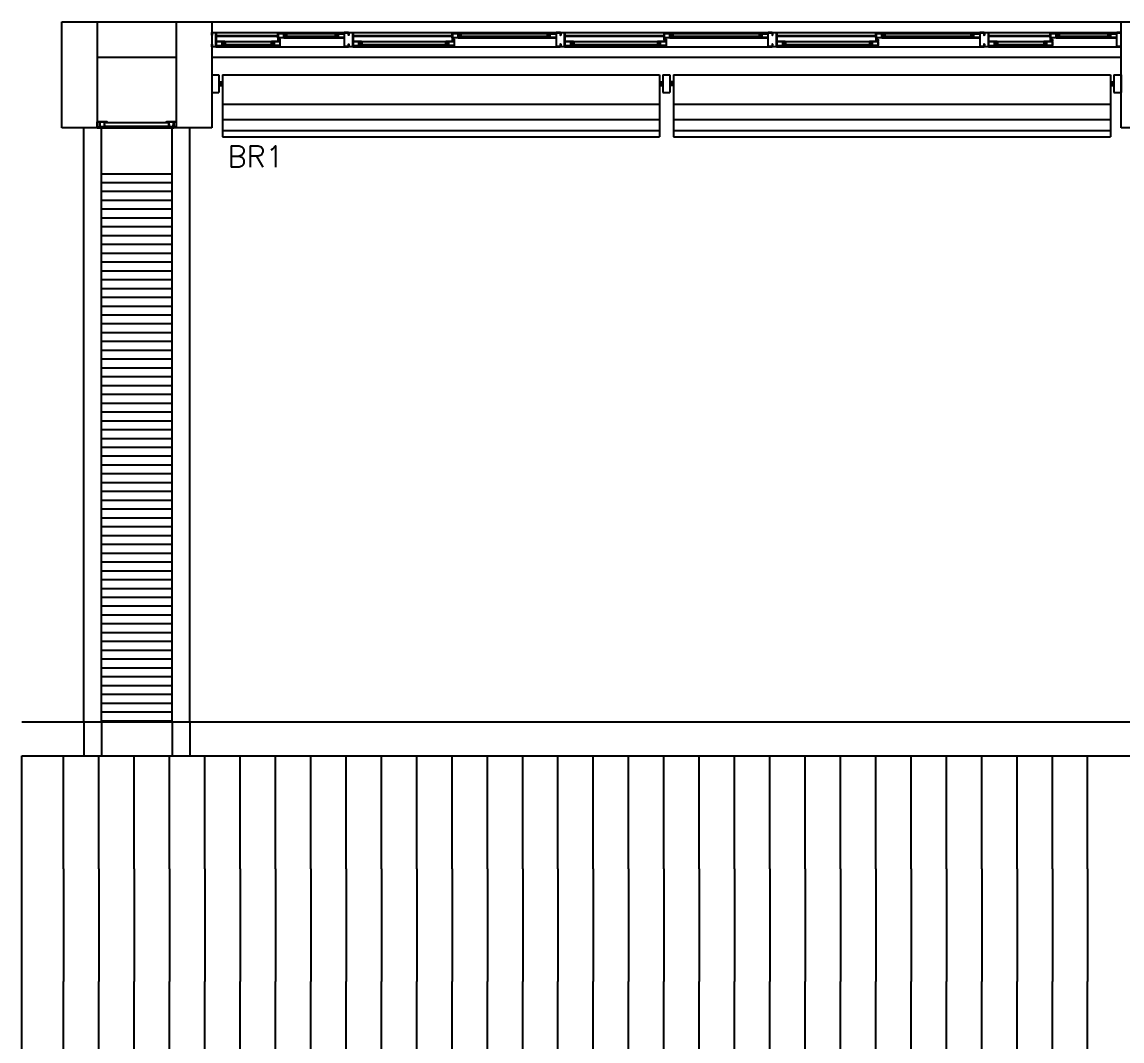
# Model space of a CAD drawing. Header units: millimetres. Extents: x 2686 to 2939, y 1294 to 1441.
# Drawn here: x 2748.05 to 2754.28, y 1326.75 to 1332.52 of the extents above; entities that cross this region are included whole.
import ezdxf

# ---------------------------------------------------------------- set-up
doc = ezdxf.new("R2010")
doc.units = ezdxf.units.MM
doc.linetypes.add('HIDDEN', pattern=[0.375, 0.25, -0.125])
for name, color, linetype in [('AR-ALV', 2, 'Continuous'), ('AR-BRISES', 1, 'Continuous'), ('AR-COB VISTA 02', 1, 'Continuous'), ('AR-COB-V1', 1, 'Continuous'), ('AR-COB-V2', 1, 'Continuous'), ('AR-COB-V3', 1, 'Continuous'), ('AR-COB-V4', 1, 'Continuous'), ('AR-ESQ', 1, 'Continuous'), ('AR-ESTC', 3, 'Continuous'), ('AR-PEITORIL', 1, 'Continuous'), ('AR-PISO', 1, 'Continuous'), ('AR-PROJ', 1, 'HIDDEN'), ('BR-LINHAS', 1, 'Continuous'), ('BR-MONTANTE', 242, 'Continuous'), ('BR-PAINEL', 1, 'Continuous'), ('BR-SUPORTE', 1, 'Continuous'), ('BR-TEXTO', 2, 'Continuous'), ('DT-ESQ-BAGUETE-C', 1, 'Continuous'), ('DT-ESQ-BAGUETE-V', 1, 'Continuous'), ('DT-ESQ-CHAPA DOBRADA-V', 1, 'Continuous'), ('DT-ESQ-PERFIL CADEIRA-C', 2, 'Continuous'), ('DT-ESQ-PERFIL CADEIRA-V', 2, 'Continuous'), ('DT-ESQ-PERFIL U SIMPLES-C', 2, 'Continuous'), ('DT-ESQ-PERFIL U-C', 2, 'Continuous'), ('DT-ESQ-PERFIL U-V', 1, 'Continuous'), ('DT-ESQ-VENEZIANA-C', 1, 'Continuous'), ('DT-ESQ-VENEZIANA-V', 1, 'Continuous'), ('DT-ESQ-VIDRO-C', 2, 'Continuous'), ('DT-TXTMOD', 1, 'Continuous'), ('insercao', 4, 'Continuous')]:
    doc.layers.add(name, color=color, linetype=linetype)
doc.styles.add('S10', font='simplex.shx', dxfattribs={"height": 0.1})
doc.styles.add('S12', font='simplex.shx', dxfattribs={"width": 1.1, "height": 0.12})

# ---------------------------------------------------------------- blocks, each defined once
blk = doc.blocks.new('DET-GS-COBERTURA')
at = {"layer": 'AR-COB VISTA 02', "color": 2}
for p, q in [((204.7534, -517.1876), (204.7534, -516.5485)), ((204.9534, -517.1876), (204.9534, -516.5485)), ((205.1534, -517.1876), (205.1534, -516.5485)), ((205.3534, -517.1876), (205.3534, -516.5485)), ((205.5534, -517.1876), (205.5534, -516.5485)), ((205.7534, -517.1876), (205.7534, -516.5485)), ((205.9534, -517.1876), (205.9534, -516.5485)), ((206.1534, -517.1876), (206.1534, -516.5485)), ((206.3534, -517.1876), (206.3534, -516.5485)), ((206.5534, -517.1876), (206.5534, -516.5485)), ((206.7534, -517.1876), (206.7534, -516.5485)), ((206.9534, -517.1876), (206.9534, -516.5485)), ((207.1534, -517.1876), (207.1534, -516.5485)), ((207.3534, -517.1876), (207.3534, -516.5485)), ((207.5534, -517.1876), (207.5534, -516.5485)), ((207.7534, -517.1876), (207.7534, -516.5485)), ((207.7534, -517.1876), (207.7534, -516.5485)), ((207.9534, -517.1876), (207.9534, -516.5485)), ((208.1534, -517.1876), (208.1534, -516.5485)), ((208.3534, -517.1876), (208.3534, -516.5485)), ((208.5534, -517.1876), (208.5534, -516.5485)), ((208.7534, -517.1876), (208.7534, -516.5485)), ((208.9534, -517.1876), (208.9534, -516.5485)), ((209.1534, -517.1876), (209.1534, -516.5485)), ((209.3534, -517.1876), (209.3534, -516.5485)), ((209.5534, -517.1876), (209.5534, -516.5485)), ((209.7534, -517.1876), (209.7534, -516.5485)), ((209.9534, -517.1876), (209.9534, -516.5485)), ((210.1534, -517.1876), (210.1534, -516.5485)), ((210.3534, -517.1876), (210.3534, -516.5485)), ((210.5534, -517.1876), (210.5534, -516.5485))]:
    blk.add_line(p, q, dxfattribs=at)
at = {"layer": 'AR-COB VISTA 02'}
blk.add_line((207.7534, -517.1876), (207.7534, -517.8267), dxfattribs=at)
at = {"layer": 'AR-COB-V1'}
blk.add_line((204.5176, -516.5485), (211.8176, -516.5485), dxfattribs=at)
at = {"layer": 'AR-COB-V2'}
blk.add_line((204.5176, -520.3831), (204.5176, -516.5485), dxfattribs=at)
at = {"layer": 'AR-COB-V3'}
for p, q in [((204.7534, -517.1876), (204.7534, -517.8267)), ((204.9534, -517.1876), (204.9534, -517.8267)), ((205.1534, -517.1876), (205.1534, -517.8267)), ((205.3534, -517.1876), (205.3534, -517.8267)), ((205.5534, -517.1876), (205.5534, -517.8267)), ((205.7534, -517.1876), (205.7534, -517.8267)), ((205.9534, -517.1876), (205.9534, -517.8267)), ((206.1534, -517.1876), (206.1534, -517.8267)), ((206.3534, -517.1876), (206.3534, -517.8267)), ((206.5534, -517.1876), (206.5534, -517.8267)), ((206.7534, -517.1876), (206.7534, -517.8267)), ((206.9534, -517.1876), (206.9534, -517.8267)), ((207.1534, -517.1876), (207.1534, -517.8267)), ((207.3534, -517.1876), (207.3534, -517.8267)), ((207.5534, -517.1876), (207.5534, -517.8267)), ((207.7534, -517.1876), (207.7534, -517.8267)), ((207.9534, -517.1876), (207.9534, -517.8267)), ((208.1534, -517.1876), (208.1534, -517.8267)), ((208.3534, -517.1876), (208.3534, -517.8267)), ((208.5534, -517.1876), (208.5534, -517.8267)), ((208.7534, -517.1876), (208.7534, -517.8267)), ((208.9534, -517.1876), (208.9534, -517.8267)), ((209.1534, -517.1876), (209.1534, -517.8267)), ((209.3534, -517.1876), (209.3534, -517.8267)), ((209.5534, -517.1876), (209.5534, -517.8267)), ((209.7534, -517.1876), (209.7534, -517.8267)), ((209.9534, -517.1876), (209.9534, -517.8267)), ((210.1534, -517.1876), (210.1534, -517.8267)), ((210.3534, -517.1876), (210.3534, -517.8267)), ((210.5534, -517.1876), (210.5534, -517.8267))]:
    blk.add_line(p, q, dxfattribs=at)
at = {"layer": 'AR-COB-V4'}
for p, q in [((204.7534, -518.4658), (204.7534, -517.8267)), ((204.9534, -518.4658), (204.9534, -517.8267)), ((205.1534, -518.4658), (205.1534, -517.8267)), ((205.3534, -518.4658), (205.3534, -517.8267)), ((205.5534, -518.4658), (205.5534, -517.8267)), ((205.7534, -518.4658), (205.7534, -517.8267)), ((205.9534, -518.4658), (205.9534, -517.8267)), ((206.1534, -518.4658), (206.1534, -517.8267)), ((206.3534, -518.4658), (206.3534, -517.8267)), ((206.5534, -518.4658), (206.5534, -517.8267)), ((206.7534, -518.4658), (206.7534, -517.8267)), ((206.9534, -518.4658), (206.9534, -517.8267)), ((207.1534, -518.4658), (207.1534, -517.8267)), ((207.3534, -518.4658), (207.3534, -517.8267)), ((207.5534, -518.4658), (207.5534, -517.8267)), ((207.7534, -518.4658), (207.7534, -517.8267)), ((207.7534, -518.4658), (207.7534, -517.8267)), ((207.9534, -518.4658), (207.9534, -517.8267)), ((208.1534, -518.4658), (208.1534, -517.8267)), ((208.3534, -518.4658), (208.3534, -517.8267)), ((208.5534, -518.4658), (208.5534, -517.8267)), ((208.7534, -518.4658), (208.7534, -517.8267)), ((208.9534, -518.4658), (208.9534, -517.8267)), ((209.1534, -518.4658), (209.1534, -517.8267)), ((209.3534, -518.4658), (209.3534, -517.8267)), ((209.5534, -518.4658), (209.5534, -517.8267)), ((209.7534, -518.4658), (209.7534, -517.8267)), ((209.9534, -518.4658), (209.9534, -517.8267)), ((210.1534, -518.4658), (210.1534, -517.8267)), ((210.3534, -518.4658), (210.3534, -517.8267)), ((210.5534, -518.4658), (210.5534, -517.8267))]:
    blk.add_line(p, q, dxfattribs=at)
at = {"layer": 'AR-PISO', "linetype": 'Continuous'}
for p, q in [((204.8676, -516.3577), (204.8676, -512.9889)), ((205.4676, -512.9889), (204.8676, -512.9889)), ((204.9676, -516.3577), (204.9676, -512.9889)), ((205.3676, -516.3577), (205.3676, -512.9889)), ((205.4676, -516.3577), (205.4676, -512.9889)), ((204.9676, -513.2485), (205.3676, -513.2485)), ((204.9676, -513.2985), (205.3676, -513.2985)), ((204.9676, -513.3485), (205.3676, -513.3485)), ((204.9676, -513.3985), (205.3676, -513.3985)), ((204.9676, -513.4485), (205.3676, -513.4485)), ((204.9676, -513.4985), (205.3676, -513.4985)), ((204.9676, -513.5485), (205.3676, -513.5485)), ((204.9676, -513.5985), (205.3676, -513.5985)), ((204.9676, -513.6485), (205.3676, -513.6485)), ((204.9676, -513.6985), (205.3676, -513.6985)), ((204.9676, -513.7485), (205.3676, -513.7485)), ((204.9676, -513.7985), (205.3676, -513.7985)), ((204.9676, -513.8485), (205.3676, -513.8485)), ((204.9676, -513.8985), (205.3676, -513.8985)), ((204.9676, -513.9485), (205.3676, -513.9485)), ((204.9676, -513.9985), (205.3676, -513.9985)), ((204.9676, -514.0485), (205.3676, -514.0485)), ((204.9676, -514.0985), (205.3676, -514.0985)), ((204.9676, -514.1485), (205.3676, -514.1485)), ((204.9676, -514.1985), (205.3676, -514.1985)), ((204.9676, -514.2485), (205.3676, -514.2485)), ((204.9676, -514.2985), (205.3676, -514.2985)), ((204.9676, -514.3485), (205.3676, -514.3485)), ((204.9676, -514.3985), (205.3676, -514.3985)), ((204.9676, -514.4485), (205.3676, -514.4485)), ((204.9676, -514.4985), (205.3676, -514.4985)), ((204.9676, -514.5485), (205.3676, -514.5485)), ((204.9676, -514.5985), (205.3676, -514.5985)), ((204.9676, -514.6485), (205.3676, -514.6485)), ((204.9676, -514.6985), (205.3676, -514.6985)), ((204.9676, -514.7485), (205.3676, -514.7485)), ((204.9676, -514.7985), (205.3676, -514.7985)), ((204.9676, -514.8485), (205.3676, -514.8485)), ((204.9676, -514.8985), (205.3676, -514.8985)), ((204.9676, -514.9485), (205.3676, -514.9485)), ((204.9676, -514.9985), (205.3676, -514.9985)), ((204.9676, -515.0485), (205.3676, -515.0485)), ((204.9676, -515.0985), (205.3676, -515.0985)), ((204.9676, -515.1485), (205.3676, -515.1485)), ((204.9676, -515.1985), (205.3676, -515.1985)), ((204.9676, -515.2485), (205.3676, -515.2485)), ((204.9676, -515.2985), (205.3676, -515.2985)), ((204.9676, -515.3485), (205.3676, -515.3485)), ((204.9676, -515.3985), (205.3676, -515.3985)), ((204.9676, -515.4485), (205.3676, -515.4485)), ((204.9676, -515.4985), (205.3676, -515.4985)), ((204.9676, -515.5485), (205.3676, -515.5485)), ((204.9676, -515.5985), (205.3676, -515.5985)), ((204.9676, -515.6485), (205.3676, -515.6485)), ((204.9676, -515.6485), (205.3676, -515.6485)), ((204.9676, -515.6985), (205.3676, -515.6985)), ((204.9676, -515.6985), (205.3676, -515.6985)), ((204.9676, -515.7485), (205.3676, -515.7485)), ((204.9676, -515.7985), (205.3676, -515.7985)), ((204.9676, -515.8485), (205.3676, -515.8485)), ((204.9676, -515.8985), (205.3676, -515.8985)), ((204.9676, -515.9485), (205.3676, -515.9485)), ((204.9676, -515.9985), (205.3676, -515.9985)), ((204.9676, -516.0485), (205.3676, -516.0485)), ((204.9676, -516.0985), (205.3676, -516.0985)), ((204.9676, -516.1485), (205.3676, -516.1485)), ((204.9676, -516.1985), (205.3676, -516.1985)), ((204.9676, -516.2485), (205.3676, -516.2485)), ((204.9676, -516.2985), (205.3676, -516.2985)), ((211.8176, -516.3577), (204.5176, -516.3577)), ((204.9676, -516.3485), (205.3676, -516.3485))]:
    blk.add_line(p, q, dxfattribs=at)
at = {"layer": 'AR-PROJ'}
for p, q in [((204.8676, -516.3577), (204.8676, -516.5485)), ((204.9676, -516.3577), (204.9676, -516.5485)), ((205.3676, -516.3577), (205.3676, -516.5485)), ((205.4676, -516.3577), (205.4676, -516.5485))]:
    blk.add_line(p, q, dxfattribs=at)
blk = doc.blocks.new('EF40-P')
at = {"layer": 'DT-ESQ-BAGUETE-C', "ltscale": 0.1}
for points in [[(0.0735, -0.125), (0.06, -0.125), (0.06, -0.1235), (0.073, -0.1235, 0.414214), (0.0735, -0.123), (0.0735, -0.112, 0.414214), (0.073, -0.1115), (0.06, -0.1115), (0.06, -0.11), (0.0735, -0.11, -0.414214), (0.075, -0.1115), (0.075, -0.1235, -0.414214)], [(0.339, -0.125), (0.3525, -0.125), (0.3525, -0.1235), (0.3395, -0.1235, -0.414214), (0.339, -0.123), (0.339, -0.112, -0.414214), (0.3395, -0.1115), (0.3525, -0.1115), (0.3525, -0.11), (0.339, -0.11, 0.414214), (0.3375, -0.1115), (0.3375, -0.1235, 0.414214)], [(0.4225, -0.08), (0.409, -0.08), (0.409, -0.0785), (0.422, -0.0785, 0.414214), (0.4225, -0.078), (0.4225, -0.067, 0.414214), (0.422, -0.0665), (0.409, -0.0665), (0.409, -0.065), (0.4225, -0.065, -0.414214), (0.424, -0.0665), (0.424, -0.0785, -0.414214)], [(0.7015, -0.08), (0.715, -0.08), (0.715, -0.0785), (0.702, -0.0785, -0.414214), (0.7015, -0.078), (0.7015, -0.067, -0.414214), (0.702, -0.0665), (0.715, -0.0665), (0.715, -0.065), (0.7015, -0.065, 0.414214), (0.7, -0.0665), (0.7, -0.0785, 0.414214)], [(0.8485, -0.125), (0.835, -0.125), (0.835, -0.1235), (0.848, -0.1235, 0.414214), (0.8485, -0.123), (0.8485, -0.112, 0.414214), (0.848, -0.1115), (0.835, -0.1115), (0.835, -0.11), (0.8485, -0.11, -0.414214), (0.85, -0.1115), (0.85, -0.1235, -0.414214)], [(1.3265, -0.125), (1.34, -0.125), (1.34, -0.1235), (1.327, -0.1235, -0.414214), (1.3265, -0.123), (1.3265, -0.112, -0.414214), (1.327, -0.1115), (1.34, -0.1115), (1.34, -0.11), (1.3265, -0.11, 0.414214), (1.325, -0.1115), (1.325, -0.1235, 0.414214)], [(1.41, -0.08), (1.3965, -0.08), (1.3965, -0.0785), (1.4095, -0.0785, 0.414214), (1.41, -0.078), (1.41, -0.067, 0.414214), (1.4095, -0.0665), (1.3965, -0.0665), (1.3965, -0.065), (1.41, -0.065, -0.414214), (1.4115, -0.0665), (1.4115, -0.0785, -0.414214)], [(1.9015, -0.08), (1.915, -0.08), (1.915, -0.0785), (1.902, -0.0785, -0.414214), (1.9015, -0.078), (1.9015, -0.067, -0.414214), (1.902, -0.0665), (1.915, -0.0665), (1.915, -0.065), (1.9015, -0.065, 0.414214), (1.9, -0.0665), (1.9, -0.0785, 0.414214)], [(2.0485, -0.125), (2.035, -0.125), (2.035, -0.1235), (2.048, -0.1235, 0.414214), (2.0485, -0.123), (2.0485, -0.112, 0.414214), (2.048, -0.1115), (2.035, -0.1115), (2.035, -0.11), (2.0485, -0.11, -0.414214), (2.05, -0.1115), (2.05, -0.1235, -0.414214)], [(2.5265, -0.125), (2.54, -0.125), (2.54, -0.1235), (2.527, -0.1235, -0.414214), (2.5265, -0.123), (2.5265, -0.112, -0.414214), (2.527, -0.1115), (2.54, -0.1115), (2.54, -0.11), (2.5265, -0.11, 0.414214), (2.525, -0.1115), (2.525, -0.1235, 0.414214)], [(2.61, -0.08), (2.5965, -0.08), (2.5965, -0.0785), (2.6095, -0.0785, 0.414214), (2.61, -0.078), (2.61, -0.067, 0.414214), (2.6095, -0.0665), (2.5965, -0.0665), (2.5965, -0.065), (2.61, -0.065, -0.414214), (2.6115, -0.0665), (2.6115, -0.0785, -0.414214)], [(3.1015, -0.08), (3.115, -0.08), (3.115, -0.0785), (3.102, -0.0785, -0.414214), (3.1015, -0.078), (3.1015, -0.067, -0.414214), (3.102, -0.0665), (3.115, -0.0665), (3.115, -0.065), (3.1015, -0.065, 0.414214), (3.1, -0.0665), (3.1, -0.0785, 0.414214)], [(3.2485, -0.125), (3.235, -0.125), (3.235, -0.1235), (3.248, -0.1235, 0.414214), (3.2485, -0.123), (3.2485, -0.112, 0.414214), (3.248, -0.1115), (3.235, -0.1115), (3.235, -0.11), (3.2485, -0.11, -0.414214), (3.25, -0.1115), (3.25, -0.1235, -0.414214)], [(3.7265, -0.125), (3.74, -0.125), (3.74, -0.1235), (3.727, -0.1235, -0.414214), (3.7265, -0.123), (3.7265, -0.112, -0.414214), (3.727, -0.1115), (3.74, -0.1115), (3.74, -0.11), (3.7265, -0.11, 0.414214), (3.725, -0.1115), (3.725, -0.1235, 0.414214)], [(3.81, -0.08), (3.7965, -0.08), (3.7965, -0.0785), (3.8095, -0.0785, 0.414214), (3.81, -0.078), (3.81, -0.067, 0.414214), (3.8095, -0.0665), (3.7965, -0.0665), (3.7965, -0.065), (3.81, -0.065, -0.414214), (3.8115, -0.0665), (3.8115, -0.0785, -0.414214)], [(4.3015, -0.08), (4.315, -0.08), (4.315, -0.0785), (4.302, -0.0785, -0.414214), (4.3015, -0.078), (4.3015, -0.067, -0.414214), (4.302, -0.0665), (4.315, -0.0665), (4.315, -0.065), (4.3015, -0.065, 0.414214), (4.3, -0.0665), (4.3, -0.0785, 0.414214)], [(4.4485, -0.125), (4.435, -0.125), (4.435, -0.1235), (4.448, -0.1235, 0.414214), (4.4485, -0.123), (4.4485, -0.112, 0.414214), (4.448, -0.1115), (4.435, -0.1115), (4.435, -0.11), (4.4485, -0.11, -0.414214), (4.45, -0.1115), (4.45, -0.1235, -0.414214)], [(4.714, -0.125), (4.7275, -0.125), (4.7275, -0.1235), (4.7145, -0.1235, -0.414214), (4.714, -0.123), (4.714, -0.112, -0.414214), (4.7145, -0.1115), (4.7275, -0.1115), (4.7275, -0.11), (4.714, -0.11, 0.414214), (4.7125, -0.1115), (4.7125, -0.1235, 0.414214)], [(4.7975, -0.08), (4.784, -0.08), (4.784, -0.0785), (4.797, -0.0785, 0.414214), (4.7975, -0.078), (4.7975, -0.067, 0.414214), (4.797, -0.0665), (4.784, -0.0665), (4.784, -0.065), (4.7975, -0.065, -0.414214), (4.799, -0.0665), (4.799, -0.0785, -0.414214)], [(5.0765, -0.08), (5.09, -0.08), (5.09, -0.0785), (5.077, -0.0785, -0.414214), (5.0765, -0.078), (5.0765, -0.067, -0.414214), (5.077, -0.0665), (5.09, -0.0665), (5.09, -0.065), (5.0765, -0.065, 0.414214), (5.075, -0.0665), (5.075, -0.0785, 0.414214)]]:
    blk.add_lwpolyline(points, format="xyb", close=True, dxfattribs=at)
at = {"layer": 'DT-ESQ-BAGUETE-V', "ltscale": 0.1}
for p, q in [((0.0735, -0.11), (0.339, -0.11)), ((0.4225, -0.065), (0.7015, -0.065)), ((0.8485, -0.11), (1.3265, -0.11)), ((1.41, -0.065), (1.9015, -0.065)), ((2.0485, -0.11), (2.5265, -0.11)), ((2.61, -0.065), (3.1015, -0.065)), ((3.2485, -0.11), (3.7265, -0.11)), ((3.81, -0.065), (4.3015, -0.065)), ((4.4485, -0.11), (4.714, -0.11)), ((4.7975, -0.065), (5.0765, -0.065))]:
    blk.add_line(p, q, dxfattribs=at)
at = {"layer": 'DT-ESQ-CHAPA DOBRADA-V', "ltscale": 0.1}
for p, q in [((0.025, -0.077), (0.374, -0.077)), ((0.025, -0.08), (0.374, -0.08)), ((0.8, -0.077), (1.3615, -0.077)), ((0.8, -0.08), (1.3615, -0.08)), ((2, -0.077), (2.5615, -0.077)), ((2, -0.08), (2.5615, -0.08)), ((3.2, -0.077), (3.7615, -0.077)), ((3.2, -0.08), (3.7615, -0.08)), ((4.4, -0.077), (4.749, -0.077)), ((4.4, -0.08), (4.749, -0.08))]:
    blk.add_line(p, q, dxfattribs=at)
at = {"layer": 'DT-ESQ-PERFIL CADEIRA-C', "ltscale": 0.1}
for p, q in [((0.376, -0.0885), (0.4225, -0.0885)), ((0.75, -0.0885), (0.7015, -0.0885)), ((1.3635, -0.0885), (1.41, -0.0885)), ((1.95, -0.0885), (1.9015, -0.0885)), ((2.5635, -0.0885), (2.61, -0.0885)), ((3.15, -0.0885), (3.1015, -0.0885)), ((3.7635, -0.0885), (3.81, -0.0885)), ((4.35, -0.0885), (4.3015, -0.0885)), ((4.751, -0.0885), (4.7975, -0.0885)), ((5.125, -0.0885), (5.0765, -0.0885)), ((0.025, -0.1335), (0.0735, -0.1335)), ((0.3855, -0.1335), (0.339, -0.1335)), ((0.8, -0.1335), (0.8485, -0.1335)), ((1.373, -0.1335), (1.3265, -0.1335)), ((2, -0.1335), (2.0485, -0.1335)), ((2.573, -0.1335), (2.5265, -0.1335)), ((3.2, -0.1335), (3.2485, -0.1335)), ((3.773, -0.1335), (3.7265, -0.1335)), ((4.4, -0.1335), (4.4485, -0.1335)), ((4.7605, -0.1335), (4.714, -0.1335))]:
    blk.add_line(p, q, dxfattribs=at)
for points in [[(0.0735, -0.135), (0.025, -0.135), (0.025, -0.1335), (0.06, -0.1335, -0.198912), (0.0589, -0.1331, -0.198913), (0.0585, -0.132), (0.0585, -0.112, 0.414214), (0.058, -0.1115), (0.025, -0.1115), (0.025, -0.11), (0.0585, -0.11, -0.414214), (0.06, -0.1115), (0.06, -0.1235), (0.06, -0.125), (0.06, -0.132), (0.0735, -0.132, -1)], [(0.339, -0.132, 1), (0.339, -0.135), (0.3855, -0.135, 0.414214), (0.3875, -0.133), (0.3875, -0.112, 0.414214), (0.3855, -0.11), (0.354, -0.11, 0.414214), (0.3525, -0.1115), (0.3525, -0.132)], [(0.3525, -0.1335, 0.198913), (0.3536, -0.1331, 0.198913), (0.354, -0.132), (0.354, -0.112, -0.414214), (0.3545, -0.1115), (0.3855, -0.1115, -0.414214), (0.386, -0.112), (0.386, -0.133, -0.414214), (0.3855, -0.1335)], [(0.4225, -0.087, -1), (0.4225, -0.09), (0.376, -0.09, -0.414214), (0.374, -0.088), (0.374, -0.067, -0.414214), (0.376, -0.065), (0.4075, -0.065, -0.414214), (0.409, -0.0665), (0.409, -0.087)], [(0.409, -0.0885, -0.198913), (0.4079, -0.0881, -0.198913), (0.4075, -0.087), (0.4075, -0.067, 0.414214), (0.407, -0.0665), (0.376, -0.0665, 0.414214), (0.3755, -0.067), (0.3755, -0.088, 0.414214), (0.376, -0.0885)], [(0.7015, -0.09), (0.75, -0.09), (0.75, -0.0885), (0.715, -0.0885, 0.198912), (0.7161, -0.0881, 0.198913), (0.7165, -0.087), (0.7165, -0.067, -0.414214), (0.717, -0.0665), (0.75, -0.0665), (0.75, -0.065), (0.7165, -0.065, 0.414214), (0.715, -0.0665), (0.715, -0.0785), (0.715, -0.08), (0.715, -0.087), (0.7015, -0.087, 1)], [(0.8485, -0.135), (0.8, -0.135), (0.8, -0.1335), (0.835, -0.1335, -0.198912), (0.8339, -0.1331, -0.198913), (0.8335, -0.132), (0.8335, -0.112, 0.414214), (0.833, -0.1115), (0.8, -0.1115), (0.8, -0.11), (0.8335, -0.11, -0.414214), (0.835, -0.1115), (0.835, -0.1235), (0.835, -0.125), (0.835, -0.132), (0.8485, -0.132, -1)], [(1.3265, -0.132, 1), (1.3265, -0.135), (1.373, -0.135, 0.414214), (1.375, -0.133), (1.375, -0.112, 0.414214), (1.373, -0.11), (1.3415, -0.11, 0.414214), (1.34, -0.1115), (1.34, -0.132)], [(1.34, -0.1335, 0.198913), (1.3411, -0.1331, 0.198913), (1.3415, -0.132), (1.3415, -0.112, -0.414214), (1.342, -0.1115), (1.373, -0.1115, -0.414214), (1.3735, -0.112), (1.3735, -0.133, -0.414214), (1.373, -0.1335)], [(1.41, -0.087, -1), (1.41, -0.09), (1.3635, -0.09, -0.414214), (1.3615, -0.088), (1.3615, -0.067, -0.414214), (1.3635, -0.065), (1.395, -0.065, -0.414214), (1.3965, -0.0665), (1.3965, -0.087)], [(1.3965, -0.0885, -0.198913), (1.3954, -0.0881, -0.198913), (1.395, -0.087), (1.395, -0.067, 0.414214), (1.3945, -0.0665), (1.3635, -0.0665, 0.414214), (1.363, -0.067), (1.363, -0.088, 0.414214), (1.3635, -0.0885)], [(1.9015, -0.09), (1.95, -0.09), (1.95, -0.0885), (1.915, -0.0885, 0.198912), (1.9161, -0.0881, 0.198913), (1.9165, -0.087), (1.9165, -0.067, -0.414214), (1.917, -0.0665), (1.95, -0.0665), (1.95, -0.065), (1.9165, -0.065, 0.414214), (1.915, -0.0665), (1.915, -0.0785), (1.915, -0.08), (1.915, -0.087), (1.9015, -0.087, 1)], [(2.0485, -0.135), (2, -0.135), (2, -0.1335), (2.035, -0.1335, -0.198912), (2.0339, -0.1331, -0.198913), (2.0335, -0.132), (2.0335, -0.112, 0.414214), (2.033, -0.1115), (2, -0.1115), (2, -0.11), (2.0335, -0.11, -0.414214), (2.035, -0.1115), (2.035, -0.1235), (2.035, -0.125), (2.035, -0.132), (2.0485, -0.132, -1)], [(2.5265, -0.132, 1), (2.5265, -0.135), (2.573, -0.135, 0.414214), (2.575, -0.133), (2.575, -0.112, 0.414214), (2.573, -0.11), (2.5415, -0.11, 0.414214), (2.54, -0.1115), (2.54, -0.132)], [(2.54, -0.1335, 0.198913), (2.5411, -0.1331, 0.198913), (2.5415, -0.132), (2.5415, -0.112, -0.414214), (2.542, -0.1115), (2.573, -0.1115, -0.414214), (2.5735, -0.112), (2.5735, -0.133, -0.414214), (2.573, -0.1335)], [(2.61, -0.087, -1), (2.61, -0.09), (2.5635, -0.09, -0.414214), (2.5615, -0.088), (2.5615, -0.067, -0.414214), (2.5635, -0.065), (2.595, -0.065, -0.414214), (2.5965, -0.0665), (2.5965, -0.087)], [(2.5965, -0.0885, -0.198913), (2.5954, -0.0881, -0.198913), (2.595, -0.087), (2.595, -0.067, 0.414214), (2.5945, -0.0665), (2.5635, -0.0665, 0.414214), (2.563, -0.067), (2.563, -0.088, 0.414214), (2.5635, -0.0885)], [(3.1015, -0.09), (3.15, -0.09), (3.15, -0.0885), (3.115, -0.0885, 0.198912), (3.1161, -0.0881, 0.198913), (3.1165, -0.087), (3.1165, -0.067, -0.414214), (3.117, -0.0665), (3.15, -0.0665), (3.15, -0.065), (3.1165, -0.065, 0.414214), (3.115, -0.0665), (3.115, -0.0785), (3.115, -0.08), (3.115, -0.087), (3.1015, -0.087, 1)], [(3.2485, -0.135), (3.2, -0.135), (3.2, -0.1335), (3.235, -0.1335, -0.198912), (3.2339, -0.1331, -0.198913), (3.2335, -0.132), (3.2335, -0.112, 0.414214), (3.233, -0.1115), (3.2, -0.1115), (3.2, -0.11), (3.2335, -0.11, -0.414214), (3.235, -0.1115), (3.235, -0.1235), (3.235, -0.125), (3.235, -0.132), (3.2485, -0.132, -1)], [(3.7265, -0.132, 1), (3.7265, -0.135), (3.773, -0.135, 0.414214), (3.775, -0.133), (3.775, -0.112, 0.414214), (3.773, -0.11), (3.7415, -0.11, 0.414214), (3.74, -0.1115), (3.74, -0.132)], [(3.74, -0.1335, 0.198913), (3.7411, -0.1331, 0.198913), (3.7415, -0.132), (3.7415, -0.112, -0.414214), (3.742, -0.1115), (3.773, -0.1115, -0.414214), (3.7735, -0.112), (3.7735, -0.133, -0.414214), (3.773, -0.1335)], [(3.81, -0.087, -1), (3.81, -0.09), (3.7635, -0.09, -0.414214), (3.7615, -0.088), (3.7615, -0.067, -0.414214), (3.7635, -0.065), (3.795, -0.065, -0.414214), (3.7965, -0.0665), (3.7965, -0.087)], [(3.7965, -0.0885, -0.198913), (3.7954, -0.0881, -0.198913), (3.795, -0.087), (3.795, -0.067, 0.414214), (3.7945, -0.0665), (3.7635, -0.0665, 0.414214), (3.763, -0.067), (3.763, -0.088, 0.414214), (3.7635, -0.0885)], [(4.3015, -0.09), (4.35, -0.09), (4.35, -0.0885), (4.315, -0.0885, 0.198912), (4.3161, -0.0881, 0.198913), (4.3165, -0.087), (4.3165, -0.067, -0.414214), (4.317, -0.0665), (4.35, -0.0665), (4.35, -0.065), (4.3165, -0.065, 0.414214), (4.315, -0.0665), (4.315, -0.0785), (4.315, -0.08), (4.315, -0.087), (4.3015, -0.087, 1)], [(4.4485, -0.135), (4.4, -0.135), (4.4, -0.1335), (4.435, -0.1335, -0.198912), (4.4339, -0.1331, -0.198913), (4.4335, -0.132), (4.4335, -0.112, 0.414214), (4.433, -0.1115), (4.4, -0.1115), (4.4, -0.11), (4.4335, -0.11, -0.414214), (4.435, -0.1115), (4.435, -0.1235), (4.435, -0.125), (4.435, -0.132), (4.4485, -0.132, -1)], [(4.714, -0.132, 1), (4.714, -0.135), (4.7605, -0.135, 0.414214), (4.7625, -0.133), (4.7625, -0.112, 0.414214), (4.7605, -0.11), (4.729, -0.11, 0.414214), (4.7275, -0.1115), (4.7275, -0.132)], [(4.7275, -0.1335, 0.198913), (4.7286, -0.1331, 0.198913), (4.729, -0.132), (4.729, -0.112, -0.414214), (4.7295, -0.1115), (4.7605, -0.1115, -0.414214), (4.761, -0.112), (4.761, -0.133, -0.414214), (4.7605, -0.1335)], [(4.7975, -0.087, -1), (4.7975, -0.09), (4.751, -0.09, -0.414214), (4.749, -0.088), (4.749, -0.067, -0.414214), (4.751, -0.065), (4.7825, -0.065, -0.414214), (4.784, -0.0665), (4.784, -0.087)], [(4.784, -0.0885, -0.198913), (4.7829, -0.0881, -0.198913), (4.7825, -0.087), (4.7825, -0.067, 0.414214), (4.782, -0.0665), (4.751, -0.0665, 0.414214), (4.7505, -0.067), (4.7505, -0.088, 0.414214), (4.751, -0.0885)], [(5.0765, -0.09), (5.125, -0.09), (5.125, -0.0885), (5.09, -0.0885, 0.198912), (5.0911, -0.0881, 0.198913), (5.0915, -0.087), (5.0915, -0.067, -0.414214), (5.092, -0.0665), (5.125, -0.0665), (5.125, -0.065), (5.0915, -0.065, 0.414214), (5.09, -0.0665), (5.09, -0.0785), (5.09, -0.08), (5.09, -0.087), (5.0765, -0.087, 1)]]:
    blk.add_lwpolyline(points, format="xyb", close=True, dxfattribs=at)
at = {"layer": 'DT-ESQ-PERFIL CADEIRA-V', "ltscale": 0.1}
for p, q in [((0.4075, -0.09), (0.7015, -0.09)), ((1.395, -0.09), (1.9015, -0.09)), ((2.595, -0.09), (3.1015, -0.09)), ((3.795, -0.09), (4.3015, -0.09)), ((4.7825, -0.09), (5.0765, -0.09)), ((0.0735, -0.135), (0.339, -0.135)), ((0.8485, -0.135), (1.3265, -0.135)), ((2.0485, -0.135), (2.5265, -0.135)), ((3.2485, -0.135), (3.7265, -0.135)), ((4.4485, -0.135), (4.714, -0.135))]:
    blk.add_line(p, q, dxfattribs=at)
at = {"layer": 'DT-ESQ-PERFIL U SIMPLES-C', "ltscale": 0.1}
for points in [[(0.376, -0.102), (0.384, -0.102), (0.384, -0.1005), (0.376, -0.1005, -0.414214), (0.3755, -0.1), (0.3755, -0.092, -0.414214), (0.376, -0.0915), (0.384, -0.0915), (0.384, -0.09), (0.376, -0.09, 0.414214), (0.374, -0.092), (0.374, -0.1, 0.414214)], [(0.3855, -0.098), (0.3775, -0.098), (0.3775, -0.0995), (0.3855, -0.0995, -0.414214), (0.386, -0.1), (0.386, -0.108, -0.414214), (0.3855, -0.1085), (0.3775, -0.1085), (0.3775, -0.11), (0.3855, -0.11, 0.414214), (0.3875, -0.108), (0.3875, -0.1, 0.414214)], [(1.3635, -0.102), (1.3715, -0.102), (1.3715, -0.1005), (1.3635, -0.1005, -0.414214), (1.363, -0.1), (1.363, -0.092, -0.414214), (1.3635, -0.0915), (1.3715, -0.0915), (1.3715, -0.09), (1.3635, -0.09, 0.414214), (1.3615, -0.092), (1.3615, -0.1, 0.414214)], [(1.373, -0.098), (1.365, -0.098), (1.365, -0.0995), (1.373, -0.0995, -0.414214), (1.3735, -0.1), (1.3735, -0.108, -0.414214), (1.373, -0.1085), (1.365, -0.1085), (1.365, -0.11), (1.373, -0.11, 0.414214), (1.375, -0.108), (1.375, -0.1, 0.414214)], [(2.5635, -0.102), (2.5715, -0.102), (2.5715, -0.1005), (2.5635, -0.1005, -0.414214), (2.563, -0.1), (2.563, -0.092, -0.414214), (2.5635, -0.0915), (2.5715, -0.0915), (2.5715, -0.09), (2.5635, -0.09, 0.414214), (2.5615, -0.092), (2.5615, -0.1, 0.414214)], [(2.573, -0.098), (2.565, -0.098), (2.565, -0.0995), (2.573, -0.0995, -0.414214), (2.5735, -0.1), (2.5735, -0.108, -0.414214), (2.573, -0.1085), (2.565, -0.1085), (2.565, -0.11), (2.573, -0.11, 0.414214), (2.575, -0.108), (2.575, -0.1, 0.414214)], [(3.7635, -0.102), (3.7715, -0.102), (3.7715, -0.1005), (3.7635, -0.1005, -0.414214), (3.763, -0.1), (3.763, -0.092, -0.414214), (3.7635, -0.0915), (3.7715, -0.0915), (3.7715, -0.09), (3.7635, -0.09, 0.414214), (3.7615, -0.092), (3.7615, -0.1, 0.414214)], [(3.773, -0.098), (3.765, -0.098), (3.765, -0.0995), (3.773, -0.0995, -0.414214), (3.7735, -0.1), (3.7735, -0.108, -0.414214), (3.773, -0.1085), (3.765, -0.1085), (3.765, -0.11), (3.773, -0.11, 0.414214), (3.775, -0.108), (3.775, -0.1, 0.414214)], [(4.751, -0.102), (4.759, -0.102), (4.759, -0.1005), (4.751, -0.1005, -0.414214), (4.7505, -0.1), (4.7505, -0.092, -0.414214), (4.751, -0.0915), (4.759, -0.0915), (4.759, -0.09), (4.751, -0.09, 0.414214), (4.749, -0.092), (4.749, -0.1, 0.414214)], [(4.7605, -0.098), (4.7525, -0.098), (4.7525, -0.0995), (4.7605, -0.0995, -0.414214), (4.761, -0.1), (4.761, -0.108, -0.414214), (4.7605, -0.1085), (4.7525, -0.1085), (4.7525, -0.11), (4.7605, -0.11, 0.414214), (4.7625, -0.108), (4.7625, -0.1, 0.414214)]]:
    blk.add_lwpolyline(points, format="xyb", close=True, dxfattribs=at)
at = {"layer": 'DT-ESQ-PERFIL U-C', "ltscale": 0.1}
for points in [[(0, -0.0615, -0.414214), (0.0015, -0.06), (0.0235, -0.06, -0.414214), (0.025, -0.0615), (0.025, -0.1385, -0.414214), (0.0235, -0.14), (0.0015, -0.14, -0.414214), (0, -0.1385), (0, -0.125), (0.0015, -0.125), (0.0015, -0.138, 0.414214), (0.002, -0.1385), (0.023, -0.1385, 0.414214), (0.0235, -0.138), (0.0235, -0.062, 0.414214), (0.023, -0.0615), (0.002, -0.0615, 0.414214), (0.0015, -0.062), (0.0015, -0.075), (0, -0.075)], [(0.775, -0.0615, 0.414214), (0.7735, -0.06), (0.7515, -0.06, 0.414214), (0.75, -0.0615), (0.75, -0.1385, 0.414214), (0.7515, -0.14), (0.7735, -0.14, 0.414214), (0.775, -0.1385), (0.775, -0.125), (0.7735, -0.125), (0.7735, -0.138, -0.414214), (0.773, -0.1385), (0.752, -0.1385, -0.414214), (0.7515, -0.138), (0.7515, -0.062, -0.414214), (0.752, -0.0615), (0.773, -0.0615, -0.414214), (0.7735, -0.062), (0.7735, -0.075), (0.775, -0.075)], [(0.775, -0.0615, -0.414214), (0.7765, -0.06), (0.7985, -0.06, -0.414214), (0.8, -0.0615), (0.8, -0.1385, -0.414214), (0.7985, -0.14), (0.7765, -0.14, -0.414214), (0.775, -0.1385), (0.775, -0.125), (0.7765, -0.125), (0.7765, -0.138, 0.414214), (0.777, -0.1385), (0.798, -0.1385, 0.414214), (0.7985, -0.138), (0.7985, -0.062, 0.414214), (0.798, -0.0615), (0.777, -0.0615, 0.414214), (0.7765, -0.062), (0.7765, -0.075), (0.775, -0.075)], [(1.975, -0.0615, 0.414214), (1.9735, -0.06), (1.9515, -0.06, 0.414214), (1.95, -0.0615), (1.95, -0.1385, 0.414214), (1.9515, -0.14), (1.9735, -0.14, 0.414214), (1.975, -0.1385), (1.975, -0.125), (1.9735, -0.125), (1.9735, -0.138, -0.414214), (1.973, -0.1385), (1.952, -0.1385, -0.414214), (1.9515, -0.138), (1.9515, -0.062, -0.414214), (1.952, -0.0615), (1.973, -0.0615, -0.414214), (1.9735, -0.062), (1.9735, -0.075), (1.975, -0.075)], [(1.975, -0.0615, -0.414214), (1.9765, -0.06), (1.9985, -0.06, -0.414214), (2, -0.0615), (2, -0.1385, -0.414214), (1.9985, -0.14), (1.9765, -0.14, -0.414214), (1.975, -0.1385), (1.975, -0.125), (1.9765, -0.125), (1.9765, -0.138, 0.414214), (1.977, -0.1385), (1.998, -0.1385, 0.414214), (1.9985, -0.138), (1.9985, -0.062, 0.414214), (1.998, -0.0615), (1.977, -0.0615, 0.414214), (1.9765, -0.062), (1.9765, -0.075), (1.975, -0.075)], [(3.175, -0.0615, 0.414214), (3.1735, -0.06), (3.1515, -0.06, 0.414214), (3.15, -0.0615), (3.15, -0.1385, 0.414214), (3.1515, -0.14), (3.1735, -0.14, 0.414214), (3.175, -0.1385), (3.175, -0.125), (3.1735, -0.125), (3.1735, -0.138, -0.414214), (3.173, -0.1385), (3.152, -0.1385, -0.414214), (3.1515, -0.138), (3.1515, -0.062, -0.414214), (3.152, -0.0615), (3.173, -0.0615, -0.414214), (3.1735, -0.062), (3.1735, -0.075), (3.175, -0.075)], [(3.175, -0.0615, -0.414214), (3.1765, -0.06), (3.1985, -0.06, -0.414214), (3.2, -0.0615), (3.2, -0.1385, -0.414214), (3.1985, -0.14), (3.1765, -0.14, -0.414214), (3.175, -0.1385), (3.175, -0.125), (3.1765, -0.125), (3.1765, -0.138, 0.414214), (3.177, -0.1385), (3.198, -0.1385, 0.414214), (3.1985, -0.138), (3.1985, -0.062, 0.414214), (3.198, -0.0615), (3.177, -0.0615, 0.414214), (3.1765, -0.062), (3.1765, -0.075), (3.175, -0.075)], [(4.375, -0.0615, 0.414214), (4.3735, -0.06), (4.3515, -0.06, 0.414214), (4.35, -0.0615), (4.35, -0.1385, 0.414214), (4.3515, -0.14), (4.3735, -0.14, 0.414214), (4.375, -0.1385), (4.375, -0.125), (4.3735, -0.125), (4.3735, -0.138, -0.414214), (4.373, -0.1385), (4.352, -0.1385, -0.414214), (4.3515, -0.138), (4.3515, -0.062, -0.414214), (4.352, -0.0615), (4.373, -0.0615, -0.414214), (4.3735, -0.062), (4.3735, -0.075), (4.375, -0.075)], [(4.375, -0.0615, -0.414214), (4.3765, -0.06), (4.3985, -0.06, -0.414214), (4.4, -0.0615), (4.4, -0.1385, -0.414214), (4.3985, -0.14), (4.3765, -0.14, -0.414214), (4.375, -0.1385), (4.375, -0.125), (4.3765, -0.125), (4.3765, -0.138, 0.414214), (4.377, -0.1385), (4.398, -0.1385, 0.414214), (4.3985, -0.138), (4.3985, -0.062, 0.414214), (4.398, -0.0615), (4.377, -0.0615, 0.414214), (4.3765, -0.062), (4.3765, -0.075), (4.375, -0.075)], [(5.15, -0.0615, 0.414214), (5.1485, -0.06), (5.1265, -0.06, 0.414214), (5.125, -0.0615), (5.125, -0.1385, 0.414214), (5.1265, -0.14), (5.1485, -0.14, 0.414214), (5.15, -0.1385), (5.15, -0.125), (5.1485, -0.125), (5.1485, -0.138, -0.414214), (5.148, -0.1385), (5.127, -0.1385, -0.414214), (5.1265, -0.138), (5.1265, -0.062, -0.414214), (5.127, -0.0615), (5.148, -0.0615, -0.414214), (5.1485, -0.062), (5.1485, -0.075), (5.15, -0.075)]]:
    blk.add_lwpolyline(points, format="xyb", close=True, dxfattribs=at)
at = {"layer": 'DT-ESQ-PERFIL U-V', "ltscale": 0.1}
for p, q in [((0.0235, -0.06), (0.7515, -0.06)), ((0.7985, -0.06), (1.9515, -0.06)), ((1.9985, -0.06), (3.1515, -0.06)), ((3.1985, -0.06), (4.3515, -0.06)), ((4.3985, -0.06), (5.1265, -0.06)), ((0.0235, -0.14), (0.7515, -0.14)), ((0.7985, -0.14), (1.9515, -0.14)), ((1.9985, -0.14), (3.1515, -0.14)), ((3.1985, -0.14), (4.3515, -0.14)), ((4.3985, -0.14), (5.1265, -0.14))]:
    blk.add_line(p, q, dxfattribs=at)
at = {"layer": 'DT-ESQ-VIDRO-C', "ltscale": 0.1}
for points in [[(0.7125, -0.085), (0.7125, -0.082), (0.4115, -0.082), (0.4115, -0.085)], [(1.9125, -0.085), (1.9125, -0.082), (1.399, -0.082), (1.399, -0.085)], [(3.1125, -0.085), (3.1125, -0.082), (2.599, -0.082), (2.599, -0.085)], [(4.3125, -0.085), (4.3125, -0.082), (3.799, -0.082), (3.799, -0.085)], [(5.0875, -0.085), (5.0875, -0.082), (4.7865, -0.082), (4.7865, -0.085)], [(0.063, -0.13), (0.063, -0.127), (0.3495, -0.127), (0.3495, -0.13)], [(0.838, -0.13), (0.838, -0.127), (1.337, -0.127), (1.337, -0.13)], [(2.038, -0.13), (2.038, -0.127), (2.537, -0.127), (2.537, -0.13)], [(3.238, -0.13), (3.238, -0.127), (3.737, -0.127), (3.737, -0.13)], [(4.438, -0.13), (4.438, -0.127), (4.7245, -0.127), (4.7245, -0.13)]]:
    blk.add_lwpolyline(points, close=True, dxfattribs=at)
at = {"layer": 'DT-TXTMOD', "ltscale": 0.1, "style": 'S10', "flags": 3}
for tag, p in [('M01', (0.025, -0.28)), ('M02', (0.3253, -0.28)), ('M03', (0.627, -0.28)), ('M04', (0.9288, -0.28)), ('M05', (1.2306, -0.28)), ('M06', (1.5323, -0.28)), ('M07', (1.8341, -0.28)), ('M08', (2.1359, -0.28)), ('M09', (2.4376, -0.28)), ('M10', (2.7394, -0.28)), ('M11', (3.0412, -0.28)), ('M12', (3.3429, -0.28)), ('M13', (3.6447, -0.28)), ('M14', (3.9464, -0.28)), ('M15', (4.2482, -0.28)), ('M16', (4.55, -0.28)), ('M17', (4.8517, -0.28))]:
    blk.add_attdef(tag, p, '', height=0.1, dxfattribs=at)
blk = doc.blocks.new('BR-MODULO1')
at = {"layer": 'BR-LINHAS'}
for p, q in [((0.06, -0.2648), (2.535, -0.2648)), ((2.615, -0.2648), (5.09, -0.2648)), ((0.06, -0.3524), (2.535, -0.3524)), ((2.615, -0.3524), (5.09, -0.3524)), ((0.06, -0.4147), (2.535, -0.4147)), ((2.615, -0.4147), (5.09, -0.4147))]:
    blk.add_line(p, q, dxfattribs=at)
at = {"layer": 'BR-MONTANTE'}
for p, q in [((0, -0.1), (0, -0.2)), ((0, -0.1), (0.04, -0.1)), ((0.04, -0.1), (0.04, -0.2)), ((2.5547, -0.1), (2.5947, -0.1)), ((2.5547, -0.1), (2.5547, -0.2)), ((2.5947, -0.1), (2.5947, -0.2)), ((5.11, -0.1), (5.11, -0.2)), ((5.11, -0.1), (5.15, -0.1)), ((5.15, -0.1), (5.15, -0.2)), ((0, -0.2), (0.04, -0.2)), ((2.5547, -0.2), (2.5947, -0.2)), ((5.11, -0.2), (5.15, -0.2))]:
    blk.add_line(p, q, dxfattribs=at)
at = {"layer": 'BR-PAINEL'}
for p, q in [((0.06, -0.1), (2.535, -0.1)), ((0.06, -0.1), (0.06, -0.45)), ((2.535, -0.1), (2.535, -0.45)), ((2.615, -0.1), (2.615, -0.45)), ((2.615, -0.1), (5.09, -0.1)), ((5.09, -0.1), (5.09, -0.45)), ((0.06, -0.45), (2.535, -0.45)), ((2.615, -0.45), (5.09, -0.45))]:
    blk.add_line(p, q, dxfattribs=at)
at = {"layer": 'BR-SUPORTE'}
for p, q in [((0.04, -0.14), (0.06, -0.14)), ((0.04, -0.16), (0.06, -0.16)), ((0.05, -0.14), (0.05, -0.16)), ((2.5347, -0.14), (2.5547, -0.14)), ((2.5347, -0.16), (2.5547, -0.16)), ((2.5447, -0.14), (2.5447, -0.16)), ((2.6147, -0.14), (2.5947, -0.14)), ((2.6147, -0.16), (2.5947, -0.16)), ((2.6047, -0.14), (2.6047, -0.16)), ((5.09, -0.14), (5.11, -0.14)), ((5.09, -0.16), (5.11, -0.16)), ((5.1, -0.14), (5.1, -0.16))]:
    blk.add_line(p, q, dxfattribs=at)
blk = doc.blocks.new('EF01C-P')
at = {"layer": 'DT-ESQ-BAGUETE-C', "ltscale": 0.1}
for points in [[(0.0015, 0.035), (0.015, 0.035), (0.015, 0.0335), (0.0015, 0.0335), (0.0015, 0.005), (0.015, 0.005), (0.015, 0.0035), (0.0015, 0.0035, -0.414214), (0, 0.005), (0, 0.0335, -0.414214)], [(0.4485, 0.035), (0.435, 0.035), (0.435, 0.0335), (0.4485, 0.0335), (0.4485, 0.005), (0.435, 0.005), (0.435, 0.0035), (0.4485, 0.0035, 0.414214), (0.45, 0.005), (0.45, 0.0335, 0.414214)]]:
    blk.add_lwpolyline(points, format="xyb", close=True, dxfattribs=at)
at = {"layer": 'DT-ESQ-PERFIL CADEIRA-C', "ltscale": 0.1}
for points in [[(0.01, 0.0015), (0.01, 0.003), (0.0015, 0.003, 1), (0.0015, 0), (0.015, 0, 0.414214), (0.0165, 0.0015), (0.0165, 0.0335), (0.043, 0.0335)], [(0.043, 0.0065), (0.018, 0.0065), (0.018, 0.0165), (0.0165, 0.0165), (0.0165, 0.0065, 0.414214), (0.018, 0.005), (0.043, 0.005), (0.0565, 0.005, 1), (0.0565, 0.008), (0.043, 0.008), (0.043, 0.02), (0.043, 0.032), (0.0565, 0.032, 1), (0.0565, 0.035), (0.043, 0.035), (0.0165, 0.035, 0.414214), (0.015, 0.0335), (0.015, 0.0015), (0.0015, 0.0015)], [(0.0415, 0.02), (0.0415, 0.032, -0.414214), (0.043, 0.0335), (0.0565, 0.0335)], [(0.0415, 0.02), (0.0415, 0.008, 0.414214), (0.043, 0.0065), (0.0565, 0.0065)], [(0.407, 0.0065), (0.432, 0.0065), (0.432, 0.0165), (0.4335, 0.0165), (0.4335, 0.0065, -0.414214), (0.432, 0.005), (0.407, 0.005), (0.3935, 0.005, -1), (0.3935, 0.008), (0.407, 0.008), (0.407, 0.02), (0.407, 0.032), (0.3935, 0.032, -1), (0.3935, 0.035), (0.407, 0.035), (0.4335, 0.035, -0.414214), (0.435, 0.0335), (0.435, 0.0015), (0.4485, 0.0015)], [(0.4085, 0.02), (0.4085, 0.032, 0.414214), (0.407, 0.0335), (0.3935, 0.0335)], [(0.4085, 0.02), (0.4085, 0.008, -0.414214), (0.407, 0.0065), (0.3935, 0.0065)], [(0.44, 0.0015), (0.44, 0.003), (0.4485, 0.003, -1), (0.4485, 0), (0.435, 0, -0.414214), (0.4335, 0.0015), (0.4335, 0.0335), (0.407, 0.0335)]]:
    blk.add_lwpolyline(points, format="xyb", dxfattribs=at)
at = {"layer": 'DT-ESQ-PERFIL CADEIRA-V', "ltscale": 0.1}
blk.add_line((0.015, 0), (0.435, 0), dxfattribs=at)
at = {"layer": 'DT-ESQ-VENEZIANA-C', "ltscale": 0.1}
for p, q in [((0.043, 0.0105), (0.407, 0.0105)), ((0.043, 0.009), (0.407, 0.009))]:
    blk.add_line(p, q, dxfattribs=at)
at = {"layer": 'DT-ESQ-VENEZIANA-V', "ltscale": 0.1}
blk.add_line((0.043, 0.031), (0.407, 0.031), dxfattribs=at)
at = {"layer": 'DT-TXTMOD', "ltscale": 0.1, "style": 'S10', "flags": 3}
blk.add_attdef('EF01C', (0.0208, -0.14), '', height=0.1, dxfattribs=at)

msp = doc.modelspace()

# ---------------------------------------------------------------- linework, layer by layer
at = {"layer": 'AR-ALV'}
for p, q in [((2748.4707, 1332.5249), (2748.9207, 1332.5249)), ((2748.4707, 1332.3249), (2748.9207, 1332.3249))]:
    msp.add_line(p, q, dxfattribs=at)
at = {"layer": 'AR-ESTC'}
for p, q in [((2748.2707, 1331.9249), (2748.2707, 1332.5249)), ((2748.2707, 1332.5249), (2748.4707, 1332.5249)), ((2748.4707, 1332.5249), (2748.4707, 1331.9249)), ((2748.9207, 1331.9249), (2748.9207, 1332.5249)), ((2748.9207, 1332.5249), (2749.1207, 1332.5249)), ((2749.1207, 1332.5249), (2749.1207, 1331.9249)), ((2754.2707, 1331.9249), (2754.2707, 1332.5249)), ((2754.2707, 1332.5249), (2754.4707, 1332.5249)), ((2748.4707, 1331.9249), (2748.2707, 1331.9249)), ((2749.1207, 1331.9249), (2748.9207, 1331.9249)), ((2754.4707, 1331.9249), (2754.2707, 1331.9249))]:
    msp.add_line(p, q, dxfattribs=at)
at = {"layer": 'AR-PEITORIL'}
for p, q in [((2749.1207, 1332.5249), (2754.2707, 1332.5249)), ((2749.1207, 1332.3249), (2754.2707, 1332.3249))]:
    msp.add_line(p, q, dxfattribs=at)

# ---------------------------------------------------------------- block references
at = {"layer": 'AR-BRISES'}
ref = msp.add_blockref('BR-MODULO1', (2749.1207, 1332.3249), dxfattribs=at)
ref.add_attrib('BR', 'BR1', (2749.2092, 1331.7025), dxfattribs={"layer": 'BR-TEXTO', "height": 0.12, "style": 'S12'})
at = {"layer": 'AR-ESQ'}
for name, p in [('EF40-P', (2749.1207, 1332.5249)), ('EF01C-P', (2748.4707, 1331.9249))]:
    msp.add_blockref(name, p, dxfattribs=at)
at = {"layer": 'insercao'}
msp.add_blockref('DET-GS-COBERTURA', (2543.5281, 1844.9138), dxfattribs=at)

doc.saveas('drawing.dxf')
